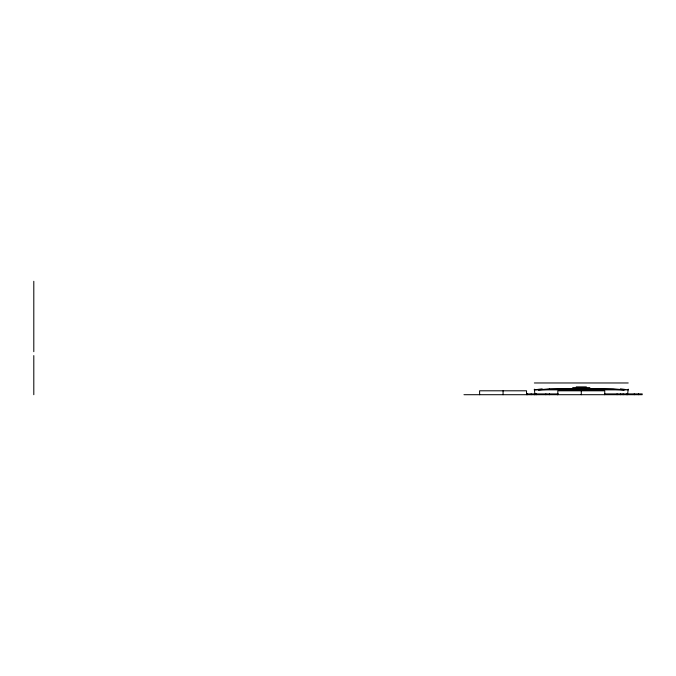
<?xml version="1.0" encoding="UTF-8"?>
<svg xmlns="http://www.w3.org/2000/svg" width="676" height="676" viewBox="0 0 676 676"><rect width="100%" height="100%" fill="white"/><g stroke="black" fill="none" stroke-linecap="round" stroke-linejoin="round"><path stroke-width="1.01" d="M627.531 394.708L628.215 389.165M542.177 388.844L534.361 389.858L535.037 394.708M534.361 382.971L628.215 382.971M576.205 386.883L586.371 386.883M572.682 387.669L589.886 387.669M572.682 388.446L589.886 388.446M526.536 393.922L558.325 393.922M604.75 393.914L642.2 393.914L642.2 394.7L463.964 394.708M620.391 388.844L628.215 389.858L534.361 389.858L534.361 389.165M638.533 393.914L638.533 394.7M634.24 393.914L634.24 394.7M626.796 393.914L626.796 394.7M623.128 393.914L623.128 394.7M620.686 393.914L620.686 394.7M617.07 393.914L617.07 394.7M604.75 394.708L604.75 390.796L557.818 390.796L557.818 394.708M581.284 390.796L581.284 394.708M557.421 393.922L557.421 394.708M549.529 393.922L549.529 394.708M545.862 393.922L545.862 394.708M536.364 393.922L536.364 394.708M534.454 393.922L534.454 394.708M531.142 393.922L531.142 394.708M527.483 393.922L527.483 394.708M526.536 394.708L526.536 390.796L479.614 390.796L479.614 394.708M503.071 390.796L503.071 394.708M33.8 281.292L33.8 351.689M33.8 355.601L33.8 394.708M549.411 388.844L538.265 389.858A935.407 935.407 0 0 1 624.303 389.858L613.157 388.844L549.411 388.844"/></g></svg>
